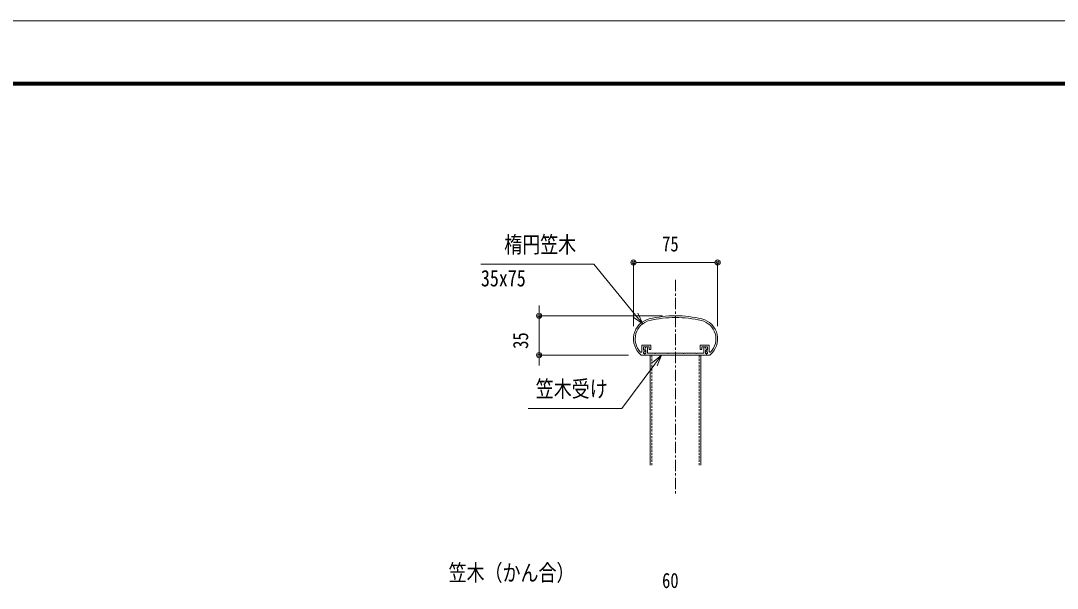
# Model space of a CAD drawing. Units: millimetres, scale not verified. Extents: x -3554 to 3554, y -1188 to 1188.
# Drawn here: x -2504 to -1582, y 683 to 1188 of the extents above; entities that cross this region are included whole.
import ezdxf
from ezdxf.enums import TextEntityAlignment as Align

# ---------------------------------------------------------------- set-up
doc = ezdxf.new("R2010")
doc.units = ezdxf.units.MM
doc.header["$LTSCALE"] = 8
doc.linetypes.add('USER1', pattern=[2, 1.25, -0.25, 0.25, -0.25])
doc.linetypes.add('USER3', pattern=[0.375, 0.25, -0.125])
for name, color, linetype, lineweight in [('0-0_0', 7, 'Continuous', 18), ('0-1_DEFPOINTS', 5, 'Continuous', 18), ('0-4_WAKU', 7, 'Continuous', 18), ('0-7_3中心線', 2, 'USER1', 18), ('0-8_41_U_FF71_U_FF99_U_FF90', 6, 'Continuous', 18), ('0-9_1手摺寸法', 3, 'Continuous', 18), ('0-D_4アルミ', 6, 'Continuous', 18)]:
    doc.layers.add(name, color=color, linetype=linetype, lineweight=lineweight)
doc.styles.add('ＭＳ ゴシック', font='')
doc.styles.get('ＭＳ ゴシック').set_extended_font_data('MS Gothic')

msp = doc.modelspace()

# ---------------------------------------------------------------- linework, layer by layer
at = {"layer": '0-0_0'}
for p, q in [((-1956.447, 972.904), (-1954.147, 972.904)), ((-1886.164, 972.904), (-1888.464, 972.904)), ((-2042.659, 927.801), (-2042.659, 930.101)), ((-2042.659, 888.201), (-2042.659, 885.901)), ((-1943.864, 890.501), (-1943.864, 792.64)), ((-1898.864, 890.501), (-1898.864, 792.64))]:
    msp.add_line(p, q, dxfattribs=at)
for points in [[(-1950.524, 918.352), (-1956.849, 926.098), (-1993.902, 971.475), (-2094.517, 971.475)], [(-1954.773, 927.793), (-1950.524, 918.352), (-1958.924, 924.403)], [(-1933.747, 890.501), (-1939.729, 882.488), (-1969.124, 843.11), (-2052.321, 843.11)], [(-1941.876, 884.091), (-1933.747, 890.501), (-1937.581, 880.885)]]:
    msp.add_lwpolyline(points, dxfattribs=at)
for centre, radius in [((-1958.747, 972.904), 2.3), ((-1958.747, 972.904), 1.15), ((-1883.864, 972.904), 2.3), ((-1883.864, 972.904), 1.15), ((-2042.659, 925.501), 2.3), ((-2042.659, 925.501), 1.15), ((-2042.659, 890.501), 2.3), ((-2042.659, 890.501), 1.15)]:
    msp.add_circle(centre, radius, dxfattribs=at)
at = {"layer": '0-1_DEFPOINTS'}
msp.add_line((-190.142, 1188), (-3554.142, 1188), dxfattribs=at)
at = {"layer": '0-4_WAKU'}
for p, q in [((-272.942, 1133.2), (-3475.342, 1133.2)), ((-273.542, 1132.6), (-3474.742, 1132.6)), ((-274.142, 1132), (-3474.142, 1132)), ((-274.742, 1131.4), (-3473.542, 1131.4)), ((-275.342, 1130.8), (-3472.942, 1130.8))]:
    msp.add_line(p, q, dxfattribs=at)
at = {"layer": '0-7_3中心線'}
msp.add_line((-1921.364, 957.35), (-1921.364, 765.706), dxfattribs=at)
at = {"layer": '0-8_41_U_FF71_U_FF99_U_FF90', "linetype": 'USER3'}
for p, q in [((-1942.364, 890.501), (-1942.364, 792.64)), ((-1900.364, 890.501), (-1900.364, 792.64))]:
    msp.add_line(p, q, dxfattribs=at)
at = {"layer": '0-9_1手摺寸法'}
for p, q in [((-1958.747, 916.405), (-1958.747, 972.904)), ((-1888.464, 972.904), (-1954.147, 972.904)), ((-1883.864, 916.405), (-1883.864, 972.904)), ((-2042.659, 930.101), (-2042.659, 934.701)), ((-1932.851, 925.501), (-2042.659, 925.501)), ((-2042.659, 925.501), (-2042.659, 890.501)), ((-1963.241, 890.501), (-2042.659, 890.501)), ((-2042.659, 885.901), (-2042.659, 881.301))]:
    msp.add_line(p, q, dxfattribs=at)
at = {"layer": '0-D_4アルミ'}
for p, q in [((-1951.247, 893.757), (-1951.247, 899.301)), ((-1951.047, 899.501), (-1943.447, 899.501)), ((-1949.747, 898.001), (-1944.747, 898.001)), ((-1949.747, 894.801), (-1949.747, 898.001)), ((-1949.747, 894.801), (-1949.747, 898.001)), ((-1949.747, 894.801), (-1948.121, 894.801)), ((-1947.954, 894.49), (-1948.747, 893.301)), ((-1947.918, 897.288), (-1948.659, 895.064)), ((-1947.747, 892.001), (-1947.747, 894.801)), ((-1947.207, 897.801), (-1946.997, 897.801)), ((-1946.247, 892.301), (-1946.247, 897.051)), ((-1944.747, 895.701), (-1944.747, 898.001)), ((-1944.547, 895.501), (-1943.447, 895.501)), ((-1943.247, 895.701), (-1943.247, 899.301)), ((-1899.364, 895.701), (-1899.364, 899.301)), ((-1891.564, 899.501), (-1899.164, 899.501)), ((-1898.064, 895.501), (-1899.164, 895.501)), ((-1892.864, 898.001), (-1897.864, 898.001)), ((-1897.864, 895.701), (-1897.864, 898.001)), ((-1896.247, 892.301), (-1896.247, 897.051)), ((-1895.288, 897.801), (-1895.497, 897.801)), ((-1894.025, 894.801), (-1894.747, 894.801)), ((-1894.747, 894.801), (-1894.747, 894.792)), ((-1894.747, 892.001), (-1894.747, 894.801)), ((-1894.656, 894.49), (-1893.864, 893.301)), ((-1894.576, 897.288), (-1893.835, 895.064)), ((-1892.864, 894.801), (-1894.49, 894.801)), ((-1892.864, 894.801), (-1892.864, 898.001)), ((-1892.864, 894.801), (-1892.864, 898.001)), ((-1891.364, 893.757), (-1891.364, 899.301)), ((-1951.747, 890.501), (-1951.747, 890.506)), ((-1951.747, 890.501), (-1948.747, 890.501)), ((-1949.747, 893.301), (-1948.747, 893.301)), ((-1949.747, 892.001), (-1949.747, 893.301)), ((-1949.747, 892.001), (-1948.747, 892.001)), ((-1948.747, 890.501), (-1948.747, 892.001)), ((-1948.747, 890.501), (-1948.747, 891.501)), ((-1893.747, 890.501), (-1948.747, 890.501)), ((-1947.747, 892.001), (-1948.247, 892.001)), ((-1939.847, 892.301), (-1946.247, 892.301)), ((-1939.378, 892.094), (-1939.247, 892.301)), ((-1928.547, 892.301), (-1939.247, 892.301)), ((-1928.547, 892.301), (-1939.247, 892.301)), ((-1928.416, 892.094), (-1928.547, 892.301)), ((-1928.078, 892.094), (-1927.947, 892.301)), ((-1921.247, 892.301), (-1927.947, 892.301)), ((-1921.247, 892.301), (-1927.947, 892.301)), ((-1921.247, 892.301), (-1914.547, 892.301)), ((-1921.247, 892.301), (-1914.547, 892.301)), ((-1914.416, 892.094), (-1914.547, 892.301)), ((-1914.078, 892.094), (-1913.947, 892.301)), ((-1913.947, 892.301), (-1903.247, 892.301)), ((-1913.947, 892.301), (-1903.247, 892.301)), ((-1903.116, 892.094), (-1903.247, 892.301)), ((-1902.778, 892.094), (-1902.647, 892.301)), ((-1902.647, 892.301), (-1896.247, 892.301)), ((-1902.647, 892.301), (-1896.247, 892.301)), ((-1894.747, 892.001), (-1894.247, 892.001)), ((-1892.864, 893.301), (-1893.864, 893.301)), ((-1892.864, 892.001), (-1893.864, 892.001)), ((-1893.864, 890.501), (-1893.864, 892.001)), ((-1890.864, 890.501), (-1893.864, 890.501)), ((-1893.747, 890.501), (-1893.747, 891.501)), ((-1892.864, 892.001), (-1892.864, 893.301)), ((-1890.864, 890.501), (-1890.864, 890.506))]:
    msp.add_line(p, q, dxfattribs=at)
for points in [[(-1948.47, 894.801), (-1947.747, 894.801), (-1947.747, 894.792)], [(-1939.716, 892.094), (-1939.847, 892.301), (-1946.247, 892.301)]]:
    msp.add_lwpolyline(points, dxfattribs=at)
for centre, radius, start, end in [((-1940.437, 904.905), 18.31, 103.58646, 231.87592), ((-1921.247, 825.501), 100, 90, 103.58646), ((-1921.247, 825.501), 98.5, 90, 103.58646), ((-1921.364, 825.501), 100, 76.41354, 90), ((-1921.364, 825.501), 98.5, 76.41354, 90), ((-1902.174, 904.905), 18.31, 308.12408, 76.41354), ((-1940.437, 904.905), 16.81, 103.58646, 223.96197), ((-1902.174, 904.905), 16.81, 316.03803, 76.41354), ((-1951.047, 899.301), 0.2, 90, 180), ((-1948.47, 895.001), 0.2, 161.56505, 270), ((-1948.121, 894.601), 0.2, 326.30993, 90), ((-1947.207, 897.051), 0.75, 90, 161.56505), ((-1946.997, 897.051), 0.75, 0, 90), ((-1944.547, 895.701), 0.2, 180, 270), ((-1943.447, 899.301), 0.2, 0, 90), ((-1943.447, 895.701), 0.2, 270, 0), ((-1899.164, 899.301), 0.2, 90, 180), ((-1899.164, 895.701), 0.2, 180, 270), ((-1898.064, 895.701), 0.2, 270, 0), ((-1895.497, 897.051), 0.75, 90, 180), ((-1895.288, 897.051), 0.75, 18.43495, 90), ((-1894.49, 894.601), 0.2, 90, 213.69007), ((-1894.025, 895.001), 0.2, 270, 18.43495), ((-1891.564, 899.301), 0.2, 0, 90), ((-1951.997, 893.757), 0.75, 223.96197, 0), ((-1948.247, 891.501), 0.5, 90, 180), ((-1939.547, 892.201), 0.2, 212.33353, 327.66647), ((-1928.247, 892.201), 0.2, 212.33353, 327.66647), ((-1914.247, 892.201), 0.2, 212.33353, 327.66647), ((-1902.947, 892.201), 0.2, 212.33353, 327.66647), ((-1894.247, 891.501), 0.5, 0, 90), ((-1890.614, 893.757), 0.75, 180, 316.03803)]:
    msp.add_arc(centre, radius, start, end, dxfattribs=at)

# ---------------------------------------------------------------- texts
at = {"layer": '0-0_0', "style": 'ＭＳ ゴシック', "width": 0.8}
for s, p in [('楕円笠木', (-2073.698, 977.178)), ('35x75', (-2094.453, 947.245)), ('笠木受け', (-2045.643, 848.813)), ('笠木（かん合）', (-2123.184, 685.182))]:
    msp.add_text(s, height=14.66, dxfattribs=at).set_placement(p, align=Align.BOTTOM_LEFT)
at = {"layer": '0-9_1手摺寸法', "color": 7, "style": 'ＭＳ ゴシック', "width": 0.8}
for s, p in [('75', (-1933.222, 978.654)), ('60', (-1933.28, 679.259))]:
    msp.add_text(s, height=13.49, dxfattribs=at).set_placement(p, align=Align.BOTTOM_LEFT)
msp.add_text('35', height=13.49, rotation=90, dxfattribs=at).set_placement((-2048.409, 896.085), align=Align.BOTTOM_LEFT)

doc.saveas('drawing.dxf')
